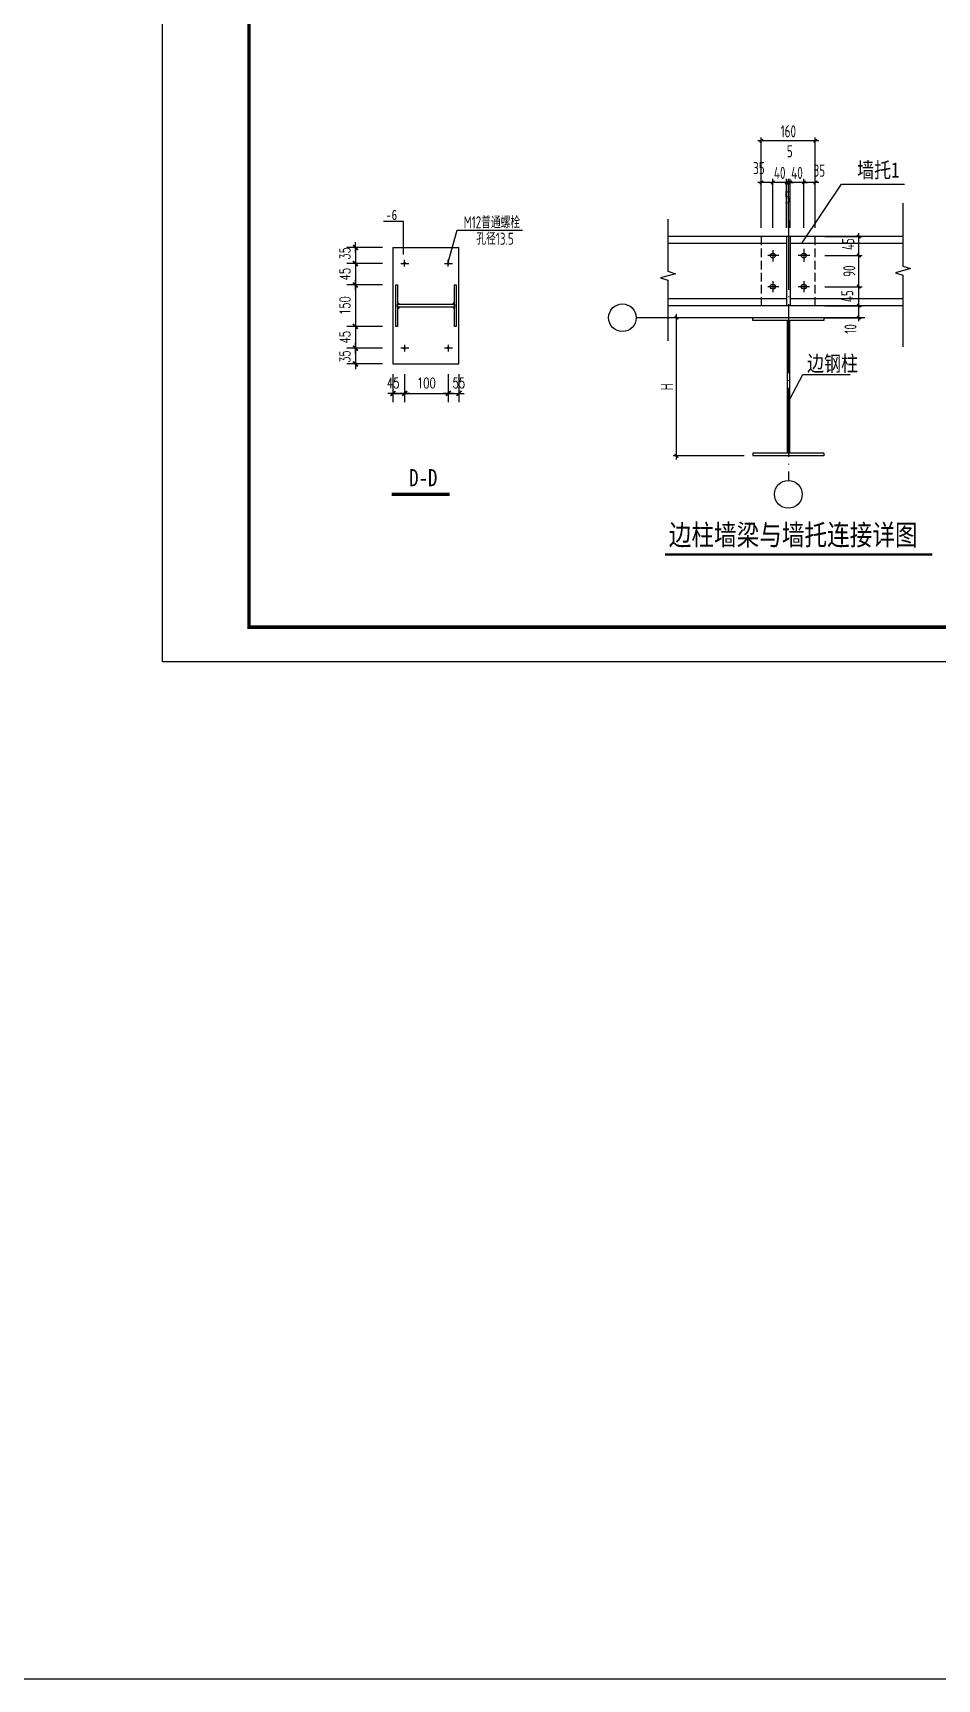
# Model space of a CAD drawing. Extents: x 2072855 to 2883818, y 17306032 to 17674225.
# Drawn here: x 2423709 to 2449881, y 17306032 to 17353666 of the extents above; entities that cross this region are included whole.
import ezdxf

# ---------------------------------------------------------------- set-up
doc = ezdxf.new("R2010")
doc.units = 0
doc.header["$LTSCALE"] = 1000
doc.header["$MEASUREMENT"] = 0
doc.linetypes.add('DASH', pattern=[0.35, 0.25, -0.1])
doc.linetypes.add('DOTE', pattern=[2.42, 2, -0.2, 0.02, -0.2])
doc.layers.get('Defpoints').update_dxf_attribs({"color": 250})
doc.layers.add('10', color=7, linetype='Continuous', lineweight=35)
for name, color, linetype in [('3T_WOOD', 21, 'Continuous'), ('DOTE', 1, 'DOTE'), ('OTHER', 7, 'Continuous'), ('PUB_DIM', 161, 'Continuous'), ('PUB_TEXT', 7, 'Continuous'), ('TK', 4, 'Continuous'), ('图层1', 8, 'Continuous'), ('水平支撑', 4, 'Continuous')]:
    doc.layers.add(name, color=color, linetype=linetype)
doc.styles.add('-宋体', font='', dxfattribs={"width": 0.8})
doc.styles.add('DIM_FONT', font='SIMPLEX', dxfattribs={"width": 0.7, "bigfont": 'GBCBIG'})
doc.styles.add('TSSD_Dimension', font='Tssdeng.shx', dxfattribs={"width": 0.7, "bigfont": 'hztxt.shx'})
doc.styles.add('TSSD_REIN', font='tssdeng.shx', dxfattribs={"width": 0.7, "bigfont": 'tssdchn.shx'})
doc.styles.get('-宋体').set_extended_font_data('SimSun')
doc.dimstyles.new('dimn', dxfattribs={"dimtxt": 300, "dimasz": 1, "dimexe": 250, "dimexo": 300, "dimgap": 150, "dimtad": 1, "dimdec": 0, "dimzin": 0, "dimdsep": 46, "dimtxsty": 'DIM_FONT', "dimblk": '_DIMX', "dimcen": 0, "dimdle": 100, "dimclrt": 7, "dimadec": 1, "dimazin": 0, "dimtfac": 1, "dimtdec": 0, "dimtix": 1, "dimtmove": 2, "dimatfit": 3, "dimldrblk": 'ARCHTICK', "dimfxl": 0, "dimtolj": 1, "dimtzin": 0, "dimarcsym": 0})
doc.dimstyles.new('TSSD_20_100', dxfattribs={"dimtxt": 350, "dimasz": 100, "dimexe": 100, "dimexo": 250, "dimgap": 100, "dimtad": 1, "dimdec": 0, "dimlfac": 0.2, "dimzin": 0, "dimdsep": 46, "dimtxsty": 'TSSD_Dimension', "dimblk": 'ARCHTICK', "dimblk1": 'ARCHTICK', "dimblk2": 'ARCHTICK', "dimcen": 0, "dimdle": 100, "dimclrt": 7, "dimadec": 0, "dimazin": 0, "dimtfac": 1, "dimtdec": 0, "dimtix": 1, "dimtmove": 2, "dimatfit": 3, "dimfxl": 0, "dimtolj": 1, "dimtzin": 0, "dimarcsym": 0})

# ---------------------------------------------------------------- blocks, each defined once
blk = doc.blocks.new('_ArchTick')
at = {"color": 0, "linetype": 'ByBlock', "const_width": 0.4}
blk.add_lwpolyline([(-0.5, -0.5), (0.5, 0.5)], dxfattribs=at)
blk = doc.blocks.new('*D216')
at = {"layer": 'Defpoints', "color": 0}
for p in [(2442337, 17345424), (2444545, 17345424), (2444545, 17341424)]:
    blk.add_point(p, dxfattribs=at)
at = {"layer": 'PUB_DIM', "color": 0, "lineweight": -2}
for p, q in [((2442337, 17341324), (2442337, 17345524)), ((2444295, 17345424), (2442237, 17345424)), ((2444295, 17341424), (2442237, 17341424))]:
    blk.add_line(p, q, dxfattribs=at)
at = {"layer": 'PUB_DIM', "color": 0, "lineweight": -2, "xscale": 100, "yscale": 100, "zscale": 100}
for p, rotation in [((2442337, 17345424), 90), ((2442337, 17341424), 270)]:
    blk.add_blockref('_ArchTick', p, dxfattribs=dict(at, rotation=rotation))
at = {"layer": 'PUB_DIM', "color": 7, "insert": (2442062, 17343424), "char_height": 350, "attachment_point": 5, "rotation": 90, "style": 'TSSD_Dimension'}
blk.add_mtext('\\A1;H', dxfattribs=at)
blk = doc.blocks.new('*D217')
at = {"layer": 'Defpoints', "color": 0}
for p in [(2445525, 17349340), (2445525, 17347773), (2445575, 17347773)]:
    blk.add_point(p, dxfattribs=at)
at = {"layer": 'PUB_DIM', "color": 0, "lineweight": -2}
for p, q in [((2445525, 17349340), (2445425, 17349340)), ((2445525, 17348023), (2445525, 17349440)), ((2445575, 17349340), (2445525, 17349340)), ((2445575, 17348023), (2445575, 17349440)), ((2445575, 17349340), (2445675, 17349340))]:
    blk.add_line(p, q, dxfattribs=at)
at = {"layer": 'PUB_DIM', "color": 0, "lineweight": -2, "xscale": 100, "yscale": 100, "zscale": 100}
blk.add_blockref('_ArchTick', (2445525, 17349340), dxfattribs=at)
at = {"layer": 'PUB_DIM', "color": 0, "lineweight": -2, "xscale": 100, "yscale": 100, "zscale": 100, "rotation": 180}
blk.add_blockref('_ArchTick', (2445575, 17349340), dxfattribs=at)
at = {"layer": 'PUB_DIM', "color": 7, "insert": (2445550, 17348908), "char_height": 350, "attachment_point": 5, "style": 'TSSD_Dimension'}
blk.add_mtext('\\A1;5', dxfattribs=at)
blk = doc.blocks.new('*D218')
at = {"layer": 'Defpoints', "color": 0}
for p in [(2446383, 17347773), (2447614, 17347773), (2446383, 17347223)]:
    blk.add_point(p, dxfattribs=at)
at = {"layer": 'PUB_DIM', "color": 0, "lineweight": -2}
for p, q in [((2447614, 17347123), (2447614, 17347873)), ((2446633, 17347773), (2447714, 17347773)), ((2446633, 17347223), (2447714, 17347223))]:
    blk.add_line(p, q, dxfattribs=at)
at = {"layer": 'PUB_DIM', "color": 0, "lineweight": -2, "xscale": 100, "yscale": 100, "zscale": 100}
for p, rotation in [((2447614, 17347773), 90), ((2447614, 17347223), 270)]:
    blk.add_blockref('_ArchTick', p, dxfattribs=dict(at, rotation=rotation))
at = {"layer": 'PUB_DIM', "color": 7, "insert": (2447306, 17347555), "char_height": 350, "attachment_point": 5, "rotation": 90, "style": 'TSSD_Dimension'}
blk.add_mtext('\\A1;45', dxfattribs=at)
blk = doc.blocks.new('*D219')
at = {"layer": 'Defpoints', "color": 0}
for p in [(2446025, 17349340), (2446025, 17347773), (2446356, 17347773)]:
    blk.add_point(p, dxfattribs=at)
at = {"layer": 'PUB_DIM', "color": 0, "lineweight": -2}
for p, q in [((2446456, 17349340), (2445925, 17349340)), ((2446025, 17348023), (2446025, 17349440)), ((2446356, 17348023), (2446356, 17349440))]:
    blk.add_line(p, q, dxfattribs=at)
at = {"layer": 'PUB_DIM', "color": 0, "lineweight": -2, "xscale": 100, "yscale": 100, "zscale": 100, "rotation": 180}
blk.add_blockref('_ArchTick', (2446025, 17349340), dxfattribs=at)
at = {"layer": 'PUB_DIM', "color": 0, "lineweight": -2, "xscale": 100, "yscale": 100, "zscale": 100}
blk.add_blockref('_ArchTick', (2446356, 17349340), dxfattribs=at)
at = {"layer": 'PUB_DIM', "color": 7, "insert": (2446471, 17349681), "char_height": 350, "attachment_point": 5, "style": 'TSSD_Dimension'}
blk.add_mtext('\\A1;35', dxfattribs=at)
blk = doc.blocks.new('*D220')
at = {"layer": 'Defpoints', "color": 0}
for p in [(2445625, 17349340), (2445625, 17347773), (2446025, 17347773)]:
    blk.add_point(p, dxfattribs=at)
at = {"layer": 'PUB_DIM', "color": 0, "lineweight": -2}
for p, q in [((2445625, 17349340), (2445525, 17349340)), ((2445625, 17348023), (2445625, 17349440)), ((2446025, 17349340), (2445625, 17349340)), ((2446025, 17348023), (2446025, 17349440)), ((2446025, 17349340), (2446125, 17349340))]:
    blk.add_line(p, q, dxfattribs=at)
at = {"layer": 'PUB_DIM', "color": 0, "lineweight": -2, "xscale": 100, "yscale": 100, "zscale": 100}
blk.add_blockref('_ArchTick', (2445625, 17349340), dxfattribs=at)
at = {"layer": 'PUB_DIM', "color": 0, "lineweight": -2, "xscale": 100, "yscale": 100, "zscale": 100, "rotation": 180}
blk.add_blockref('_ArchTick', (2446025, 17349340), dxfattribs=at)
at = {"layer": 'PUB_DIM', "color": 7, "insert": (2445825, 17349615), "char_height": 350, "attachment_point": 5, "style": 'TSSD_Dimension'}
blk.add_mtext('\\A1;40', dxfattribs=at)
blk = doc.blocks.new('*D221')
at = {"layer": 'Defpoints', "color": 0}
for p in [(2445125, 17349340), (2445125, 17347773), (2445525, 17347773)]:
    blk.add_point(p, dxfattribs=at)
at = {"layer": 'PUB_DIM', "color": 0, "lineweight": -2}
for p, q in [((2445125, 17349340), (2445025, 17349340)), ((2445125, 17348023), (2445125, 17349440)), ((2445525, 17349340), (2445125, 17349340)), ((2445525, 17348023), (2445525, 17349440)), ((2445525, 17349340), (2445625, 17349340))]:
    blk.add_line(p, q, dxfattribs=at)
at = {"layer": 'PUB_DIM', "color": 0, "lineweight": -2, "xscale": 100, "yscale": 100, "zscale": 100}
blk.add_blockref('_ArchTick', (2445125, 17349340), dxfattribs=at)
at = {"layer": 'PUB_DIM', "color": 0, "lineweight": -2, "xscale": 100, "yscale": 100, "zscale": 100, "rotation": 180}
blk.add_blockref('_ArchTick', (2445525, 17349340), dxfattribs=at)
at = {"layer": 'PUB_DIM', "color": 7, "insert": (2445325, 17349615), "char_height": 350, "attachment_point": 5, "style": 'TSSD_Dimension'}
blk.add_mtext('\\A1;40', dxfattribs=at)
blk = doc.blocks.new('*D222')
at = {"layer": 'Defpoints', "color": 0}
for p in [(2445575, 17349340), (2445575, 17347773), (2445625, 17347773)]:
    blk.add_point(p, dxfattribs=at)
at = {"layer": 'PUB_DIM', "color": 0, "lineweight": -2}
for p, q in [((2445575, 17349340), (2445475, 17349340)), ((2445575, 17348023), (2445575, 17349440)), ((2445625, 17349340), (2445575, 17349340)), ((2445625, 17348023), (2445625, 17349440)), ((2445625, 17349340), (2445725, 17349340))]:
    blk.add_line(p, q, dxfattribs=at)
at = {"layer": 'PUB_DIM', "color": 0, "lineweight": -2, "xscale": 100, "yscale": 100, "zscale": 100}
blk.add_blockref('_ArchTick', (2445575, 17349340), dxfattribs=at)
at = {"layer": 'PUB_DIM', "color": 0, "lineweight": -2, "xscale": 100, "yscale": 100, "zscale": 100, "rotation": 180}
blk.add_blockref('_ArchTick', (2445625, 17349340), dxfattribs=at)
at = {"layer": 'PUB_DIM', "color": 7, "insert": (2445617, 17350242), "char_height": 350, "attachment_point": 5, "style": 'TSSD_Dimension'}
blk.add_mtext('\\A1;5', dxfattribs=at)
blk = doc.blocks.new('*D223')
at = {"layer": 'Defpoints', "color": 0}
for p in [(2444793, 17349340), (2444793, 17347773), (2445125, 17347773)]:
    blk.add_point(p, dxfattribs=at)
at = {"layer": 'PUB_DIM', "color": 0, "lineweight": -2}
for p, q in [((2445225, 17349340), (2444693, 17349340)), ((2444793, 17348023), (2444793, 17349440)), ((2445125, 17348023), (2445125, 17349440))]:
    blk.add_line(p, q, dxfattribs=at)
at = {"layer": 'PUB_DIM', "color": 0, "lineweight": -2, "xscale": 100, "yscale": 100, "zscale": 100, "rotation": 180}
blk.add_blockref('_ArchTick', (2444793, 17349340), dxfattribs=at)
at = {"layer": 'PUB_DIM', "color": 0, "lineweight": -2, "xscale": 100, "yscale": 100, "zscale": 100}
blk.add_blockref('_ArchTick', (2445125, 17349340), dxfattribs=at)
at = {"layer": 'PUB_DIM', "color": 7, "insert": (2444724, 17349754), "char_height": 350, "attachment_point": 5, "style": 'TSSD_Dimension'}
blk.add_mtext('\\A1;35', dxfattribs=at)
blk = doc.blocks.new('*D232')
at = {"layer": 'Defpoints', "color": 0}
for p in [(2446383, 17347223), (2447614, 17347223), (2446383, 17346323)]:
    blk.add_point(p, dxfattribs=at)
at = {"layer": 'PUB_DIM', "color": 0, "lineweight": -2}
for p, q in [((2446633, 17347223), (2447714, 17347223)), ((2447614, 17346223), (2447614, 17347323)), ((2446633, 17346323), (2447714, 17346323))]:
    blk.add_line(p, q, dxfattribs=at)
at = {"layer": 'PUB_DIM', "color": 0, "lineweight": -2, "xscale": 100, "yscale": 100, "zscale": 100}
for p, rotation in [((2447614, 17347223), 90), ((2447614, 17346323), 270)]:
    blk.add_blockref('_ArchTick', p, dxfattribs=dict(at, rotation=rotation))
at = {"layer": 'PUB_DIM', "color": 7, "insert": (2447339, 17346773), "char_height": 350, "attachment_point": 5, "rotation": 90, "style": 'TSSD_Dimension'}
blk.add_mtext('\\A1;90', dxfattribs=at)
blk = doc.blocks.new('*D233')
at = {"layer": 'Defpoints', "color": 0}
for p in [(2446383, 17346323), (2447614, 17346323), (2446383, 17345773)]:
    blk.add_point(p, dxfattribs=at)
at = {"layer": 'PUB_DIM', "color": 0, "lineweight": -2}
for p, q in [((2447614, 17345673), (2447614, 17346423)), ((2446633, 17346323), (2447714, 17346323)), ((2446633, 17345773), (2447714, 17345773))]:
    blk.add_line(p, q, dxfattribs=at)
at = {"layer": 'PUB_DIM', "color": 0, "lineweight": -2, "xscale": 100, "yscale": 100, "zscale": 100}
for p, rotation in [((2447614, 17346323), 90), ((2447614, 17345773), 270)]:
    blk.add_blockref('_ArchTick', p, dxfattribs=dict(at, rotation=rotation))
at = {"layer": 'PUB_DIM', "color": 7, "insert": (2447280, 17346048), "char_height": 350, "attachment_point": 5, "rotation": 90, "style": 'TSSD_Dimension'}
blk.add_mtext('\\A1;45', dxfattribs=at)
blk = doc.blocks.new('*D234')
at = {"layer": 'Defpoints', "color": 0}
for p in [(2446383, 17345773), (2447614, 17345773), (2446383, 17345424)]:
    blk.add_point(p, dxfattribs=at)
at = {"layer": 'PUB_DIM', "color": 0, "lineweight": -2}
for p, q in [((2446633, 17345773), (2447714, 17345773)), ((2447614, 17345324), (2447614, 17345873)), ((2446633, 17345424), (2447714, 17345424))]:
    blk.add_line(p, q, dxfattribs=at)
at = {"layer": 'PUB_DIM', "color": 0, "lineweight": -2, "xscale": 100, "yscale": 100, "zscale": 100}
for p, rotation in [((2447614, 17345773), 90), ((2447614, 17345424), 270)]:
    blk.add_blockref('_ArchTick', p, dxfattribs=dict(at, rotation=rotation))
at = {"layer": 'PUB_DIM', "color": 7, "insert": (2447374, 17345100), "char_height": 350, "attachment_point": 5, "rotation": 90, "style": 'TSSD_Dimension'}
blk.add_mtext('\\A1;10', dxfattribs=at)
blk = doc.blocks.new('*D235')
at = {"layer": 'Defpoints', "color": 0}
for p in [(2444793, 17350543), (2444793, 17348535), (2446356, 17348535)]:
    blk.add_point(p, dxfattribs=at)
at = {"layer": 'PUB_DIM', "color": 0, "lineweight": -2}
for p, q in [((2446456, 17350543), (2444693, 17350543)), ((2444793, 17348785), (2444793, 17350643)), ((2446356, 17348785), (2446356, 17350643))]:
    blk.add_line(p, q, dxfattribs=at)
at = {"layer": 'PUB_DIM', "color": 0, "lineweight": -2, "xscale": 100, "yscale": 100, "zscale": 100, "rotation": 180}
blk.add_blockref('_ArchTick', (2444793, 17350543), dxfattribs=at)
at = {"layer": 'PUB_DIM', "color": 0, "lineweight": -2, "xscale": 100, "yscale": 100, "zscale": 100}
blk.add_blockref('_ArchTick', (2446356, 17350543), dxfattribs=at)
at = {"layer": 'PUB_DIM', "color": 7, "insert": (2445575, 17350818), "char_height": 350, "attachment_point": 5, "style": 'TSSD_Dimension'}
blk.add_mtext('\\A1;160', dxfattribs=at)
blk = doc.blocks.new('_DIMX')
blk.add_line((-150, 0), (150, 0))
at = {"const_width": 50}
blk.add_lwpolyline([(-70, -70), (70, 70)], dxfattribs=at)
blk = doc.blocks.new('*D155')
at = {"layer": 'Defpoints', "color": 0}
for p in [(2434128, 17346372), (2433043, 17345175), (2434128, 17345175)]:
    blk.add_point(p, dxfattribs=at)
at = {"layer": 'PUB_DIM', "color": 0, "lineweight": -2}
for p, q in [((2433828, 17346372), (2432793, 17346372)), ((2433043, 17346371), (2433043, 17345176)), ((2433828, 17345175), (2432793, 17345175))]:
    blk.add_line(p, q, dxfattribs=at)
for p, rotation in [((2433043, 17346372), 90), ((2433043, 17345175), 270)]:
    blk.add_blockref('_DIMX', p, dxfattribs=dict(at, rotation=rotation))
at = {"layer": 'PUB_DIM', "color": 7, "insert": (2432743, 17345774), "char_height": 300, "attachment_point": 5, "rotation": 90, "style": 'DIM_FONT'}
blk.add_mtext('\\A1;150', dxfattribs=at)
blk = doc.blocks.new('*D158')
at = {"layer": 'Defpoints', "color": 0}
for p in [(2434128, 17344544), (2433043, 17344090), (2434128, 17344090)]:
    blk.add_point(p, dxfattribs=at)
at = {"layer": 'PUB_DIM', "color": 0, "lineweight": -2}
for p, q in [((2433828, 17344544), (2432793, 17344544)), ((2433043, 17344543), (2433043, 17344091)), ((2433828, 17344090), (2432793, 17344090))]:
    blk.add_line(p, q, dxfattribs=at)
for p, rotation in [((2433043, 17344544), 90), ((2433043, 17344090), 270)]:
    blk.add_blockref('_DIMX', p, dxfattribs=dict(at, rotation=rotation))
at = {"layer": 'PUB_DIM', "color": 7, "insert": (2432743, 17344298), "char_height": 300, "attachment_point": 5, "rotation": 90, "style": 'DIM_FONT'}
blk.add_mtext('\\A1;35', dxfattribs=at)
blk = doc.blocks.new('*D162')
at = {"layer": 'Defpoints', "color": 0}
for p in [(2434128, 17345175), (2433043, 17344544), (2434128, 17344544)]:
    blk.add_point(p, dxfattribs=at)
at = {"layer": 'PUB_DIM', "color": 0, "lineweight": -2}
for p, q in [((2433828, 17345175), (2432793, 17345175)), ((2433043, 17345176), (2433043, 17345177)), ((2433043, 17345175), (2433043, 17344544)), ((2433828, 17344544), (2432793, 17344544)), ((2433043, 17344543), (2433043, 17344542))]:
    blk.add_line(p, q, dxfattribs=at)
for p, rotation in [((2433043, 17345175), 270), ((2433043, 17344544), 90)]:
    blk.add_blockref('_DIMX', p, dxfattribs=dict(at, rotation=rotation))
at = {"layer": 'PUB_DIM', "color": 7, "insert": (2432743, 17344859), "char_height": 300, "attachment_point": 5, "rotation": 90, "style": 'DIM_FONT'}
blk.add_mtext('\\A1;45', dxfattribs=at)
blk = doc.blocks.new('*D166')
at = {"layer": 'Defpoints', "color": 0}
for p in [(2434128, 17346993), (2433043, 17346372), (2434128, 17346372)]:
    blk.add_point(p, dxfattribs=at)
at = {"layer": 'PUB_DIM', "color": 0, "lineweight": -2}
for p, q in [((2433828, 17346993), (2432793, 17346993)), ((2433043, 17346994), (2433043, 17346995)), ((2433043, 17346993), (2433043, 17346372)), ((2433828, 17346372), (2432793, 17346372)), ((2433043, 17346371), (2433043, 17346370))]:
    blk.add_line(p, q, dxfattribs=at)
for p, rotation in [((2433043, 17346993), 270), ((2433043, 17346372), 90)]:
    blk.add_blockref('_DIMX', p, dxfattribs=dict(at, rotation=rotation))
at = {"layer": 'PUB_DIM', "color": 7, "insert": (2432743, 17346683), "char_height": 300, "attachment_point": 5, "rotation": 90, "style": 'DIM_FONT'}
blk.add_mtext('\\A1;45', dxfattribs=at)
blk = doc.blocks.new('*D167')
at = {"layer": 'Defpoints', "color": 0}
for p in [(2434128, 17347457), (2433043, 17346993), (2434128, 17346993)]:
    blk.add_point(p, dxfattribs=at)
at = {"layer": 'PUB_DIM', "color": 0, "lineweight": -2}
for p, q in [((2433828, 17347457), (2432793, 17347457)), ((2433043, 17347456), (2433043, 17346994)), ((2433828, 17346993), (2432793, 17346993))]:
    blk.add_line(p, q, dxfattribs=at)
for p, rotation in [((2433043, 17347457), 90), ((2433043, 17346993), 270)]:
    blk.add_blockref('_DIMX', p, dxfattribs=dict(at, rotation=rotation))
at = {"layer": 'PUB_DIM', "color": 7, "insert": (2432743, 17347285), "char_height": 300, "attachment_point": 5, "rotation": 90, "style": 'DIM_FONT'}
blk.add_mtext('\\A1;35', dxfattribs=at)
blk = doc.blocks.new('GeYuanFrame_73841647', base_point=(20.09, 4.53))
at = {"layer": 'TK'}
blk.add_lwpolyline([(20.09, 4.53), (20.09, 598.53), (966.09, 598.53), (966.09, 4.53)], close=True, dxfattribs=at)
at = {"layer": 'TK', "const_width": 1}
blk.add_lwpolyline([(45.09, 588.53), (956.09, 588.53), (956.09, 14.53), (45.09, 14.53)], close=True, dxfattribs=at)

msp = doc.modelspace()

# ---------------------------------------------------------------- linework, layer by layer
at = {"layer": '10', "color": 7, "const_width": 72, "elevation": 1120}
msp.add_lwpolyline([(2442008.6, 17338572.8), (2449744.9, 17338572.8)], dxfattribs=at)
at = {"layer": '3T_WOOD'}
msp.add_lwpolyline([(2072854.7, 17674225.2), (2883818.3, 17674225.2), (2883818.3, 17306031.6), (2072854.7, 17306031.6)], close=True, dxfattribs=at)
at = {"layer": 'DOTE'}
for p, q in [((2445575.3, 17348235.7), (2445575.3, 17340714.4)), ((2445125.3, 17347382.8), (2445125.3, 17347053.8)), ((2446025.3, 17347418.3), (2446025.3, 17347040.5)), ((2445295.7, 17347223), (2444980.3, 17347223)), ((2446197.5, 17347223), (2445859.9, 17347223)), ((2445125.3, 17346484.9), (2445125.3, 17346164.8)), ((2446025.3, 17346484.9), (2446025.3, 17346164.8)), ((2445295.7, 17346323), (2444980.3, 17346323)), ((2446188.6, 17346323), (2445859.9, 17346323))]:
    msp.add_line(p, q, dxfattribs=at)
at = {"layer": 'OTHER'}
for p, q in [((2448893.8, 17348742.3), (2448893.8, 17346916.6)), ((2442090.3, 17348272.2), (2442090.3, 17346768.5)), ((2448893.8, 17346916.6), (2449113.8, 17346846.6)), ((2442310.3, 17346698.5), (2441870.3, 17346578.5)), ((2441870.3, 17346578.5), (2442090.3, 17346508.5)), ((2442090.3, 17346768.5), (2442310.3, 17346698.5)), ((2442090.3, 17346508.5), (2442090.3, 17344755.8)), ((2449113.8, 17346846.6), (2448673.8, 17346726.6)), ((2448673.8, 17346726.6), (2448893.8, 17346656.6)), ((2448893.8, 17346656.6), (2448893.8, 17344581.9))]:
    msp.add_line(p, q, dxfattribs=at)
at = {"layer": 'PUB_DIM'}
for p, q in [((2447784.9, 17345424), (2441172.6, 17345424)), ((2447784.9, 17345424), (2441172.6, 17345424)), ((2444545.3, 17345344), (2444545.3, 17345424))]:
    msp.add_line(p, q, dxfattribs=at)
at = {"layer": '图层1'}
for p, q in [((2445972.3, 17347587.7), (2447109.9, 17349293)), ((2447109.9, 17349293), (2448938.3, 17349293)), ((2445525.3, 17347773), (2442090.3, 17347773)), ((2445525.3, 17347573), (2442090.3, 17347573)), ((2445525.3, 17347773), (2445525.3, 17345773)), ((2448893.8, 17347773), (2445625.3, 17347773)), ((2445625.3, 17347773), (2445625.3, 17345773)), ((2448893.8, 17347573), (2445625.3, 17347573)), ((2445525.3, 17345973), (2442090.3, 17345973)), ((2448893.8, 17345973), (2445625.3, 17345973)), ((2448893.8, 17345773), (2442090.3, 17345773)), ((2446605.3, 17345424), (2444545.3, 17345424)), ((2446605.3, 17345344), (2444545.3, 17345344)), ((2446356.4, 17345424), (2444793, 17345424)), ((2445545.3, 17345344), (2445545.3, 17341504)), ((2445605.3, 17345344), (2445605.3, 17341504)), ((2446605.3, 17345424), (2446605.3, 17345344)), ((2445606.7, 17343048.6), (2445994.9, 17343783.7)), ((2445994.9, 17343783.7), (2447363.9, 17343783.7)), ((2446605.3, 17341504), (2444545.3, 17341504)), ((2444545.3, 17341504), (2444545.3, 17341424)), ((2446605.3, 17341424), (2444545.3, 17341424)), ((2446605.3, 17341504), (2446605.3, 17341424))]:
    msp.add_line(p, q, dxfattribs=at)
at = {"layer": '图层1', "linetype": 'DASH'}
for p, q in [((2446356.4, 17347773), (2444793, 17347773)), ((2444793, 17347773), (2444793, 17345773)), ((2446356.4, 17345773), (2446356.4, 17347773))]:
    msp.add_line(p, q, dxfattribs=at)
at = {"layer": '图层1'}
for centre, radius in [((2445125.3, 17347223), 70), ((2446025.3, 17347223), 70), ((2445125.3, 17346323), 70), ((2446025.3, 17346323), 70), ((2440772.6, 17345424), 400), ((2445575.3, 17340314.4), 400)]:
    msp.add_circle(centre, radius, dxfattribs=at)
at = {"layer": '水平支撑'}
for p, q in [((2434435.2, 17348206), (2433853.4, 17348206)), ((2434435.2, 17347255.5), (2434435.2, 17348206)), ((2435721.7, 17346995.5), (2435988.7, 17347959.7)), ((2435988.7, 17347959.7), (2437878, 17347959.7)), ((2434128.3, 17347457.4), (2436040.5, 17347457.4)), ((2434128.3, 17347457.4), (2434128.4, 17344090)), ((2436040.5, 17344090), (2436040.5, 17347457.4)), ((2434357.5, 17346993.2), (2434589.2, 17346993.2)), ((2434468, 17346909.9), (2434468, 17347097.3)), ((2435621.3, 17346993.2), (2435853, 17346993.2)), ((2435731.8, 17346909.9), (2435731.8, 17347097.3)), ((2434261.3, 17345868.5), (2434318, 17345813.2)), ((2434261.3, 17345678.9), (2434318, 17345734.2)), ((2435864.8, 17345813.2), (2435914.2, 17345871.6)), ((2435864.8, 17345734.2), (2435914.2, 17345675.8)), ((2434357.5, 17344554.2), (2434589.2, 17344554.2)), ((2434468, 17344637.5), (2434468, 17344450.1)), ((2434468, 17344637.5), (2434468, 17344450.1)), ((2435621.3, 17344554.2), (2435853, 17344554.2)), ((2435731.8, 17344637.5), (2435731.8, 17344450.1)), ((2435731.8, 17344637.5), (2435731.8, 17344450.1)), ((2434128.3, 17344090), (2436040.5, 17344090))]:
    msp.add_line(p, q, dxfattribs=at)
at = {"layer": '水平支撑', "const_width": 39.8}
for points in [[(2434447.9, 17347003.6, 1), (2434488.1, 17347003.6, 1)], [(2435711.7, 17346993.2, 1), (2435751.9, 17346993.2, 1)], [(2434447.9, 17344543.8, -1), (2434488.1, 17344543.8, -1)], [(2434447.9, 17344543.8, -1), (2434488.1, 17344543.8, -1)], [(2435711.7, 17344554.2, -1), (2435751.9, 17344554.2, -1)], [(2435711.7, 17344554.2, -1), (2435751.9, 17344554.2, -1)]]:
    msp.add_lwpolyline(points, format="xyb", close=True, dxfattribs=at)
at = {"layer": '水平支撑'}
for points in [[(2434212, 17346372.4), (2434261.3, 17346372.4), (2434261.3, 17345174.9), (2434212, 17345174.9)], [(2435914.2, 17346372.4), (2435963.6, 17346372.4), (2435963.6, 17345174.9), (2435914.2, 17345174.9)], [(2434261.3, 17345813.2), (2435914.2, 17345813.2), (2435914.2, 17345734.2), (2434261.3, 17345734.2)]]:
    msp.add_lwpolyline(points, close=True, dxfattribs=at)
at = {"layer": '水平支撑', "const_width": 100}
msp.add_lwpolyline([(2434097.6, 17340313.5), (2435772.6, 17340313.5)], dxfattribs=at)

# ---------------------------------------------------------------- block references
at = {"layer": '3T_WOOD', "xscale": 100, "yscale": 100, "zscale": 100}
msp.add_blockref('GeYuanFrame_73841647', (2427464.7, 17335470.1), dxfattribs=at)

# ---------------------------------------------------------------- texts
at = {"layer": 'PUB_TEXT'}
for s, height, style, width, p in [('墙托1', 450, '-宋体', 0.8, (2447567.3, 17349475)), ('-6', 300, '-宋体', 0.8, (2433926.1, 17348250.7)), ('M12普通螺栓', 350, 'TSSD_REIN', 0.7, (2436180.1, 17348010.3)), ('孔径13.5', 350, 'TSSD_REIN', 0.7, (2436544.3, 17347535)), ('边钢柱', 450, '-宋体', 0.8, (2446117.1, 17343876.2)), ('D-D', 500, '-宋体', 0.8, (2434600.6, 17340545.3)), ('边柱墙梁与墙托连接详图', 600, '-宋体', 0.8, (2442113.7, 17338841))]:
    msp.add_text(s, height=height, dxfattribs=dict(at, style=style, width=width)).set_placement(p)

# ---------------------------------------------------------------- dimensions: what is measured, and where the dimension line sits
at = {"layer": 'PUB_DIM'}
for p1, p2, distance, text, dimstyle, picture, middle in [((2446356.4, 17348535.4), (2444793, 17348535.4), -2007.5, '160', 'TSSD_20_100', '*D235', (2445574.7, 17350817.8)), ((2445525.3, 17347773), (2445125.3, 17347773), -1566.8, '40', 'TSSD_20_100', '*D221', (2445325.3, 17349614.8)), ((2446025.3, 17347773), (2445625.3, 17347773), -1566.8, '40', 'TSSD_20_100', '*D220', (2445825.3, 17349614.8)), ((2434128.4, 17346993.2), (2434128.4, 17346372.4), -1085.4, '45', 'dimn', '*D166', (2432742.9, 17346682.8)), ((2446382.5, 17346323), (2446382.5, 17347223), -1231, '90', 'TSSD_20_100', '*D232', (2447338.5, 17346773)), ((2434128.4, 17346372.4), (2434128.4, 17345174.9), -1085.4, '150', 'dimn', '*D155', (2432742.9, 17345773.7)), ((2444545.3, 17341424), (2444545.3, 17345424), 2208.2, 'H', 'TSSD_20_100', '*D216', (2442062.1, 17343424)), ((2434128.4, 17345174.9), (2434128.4, 17344543.8), -1085.4, '45', 'dimn', '*D162', (2432742.9, 17344859.4))]:
    dim = msp.add_aligned_dim(p1=p1, p2=p2, distance=distance, text=text, dimstyle=dimstyle, dxfattribs=at)
    dim.commit()
    dim.dimension.update_dxf_attribs({"geometry": picture, "text_midpoint": middle})
for base, p1, p2, angle, text, dimstyle, picture, middle in [((2445575.3, 17349339.8), (2445625.3, 17347773), (2445575.3, 17347773), 180, '5', 'TSSD_20_100', '*D222', (2445617.2, 17350241.6)), ((2444793, 17349339.8), (2445125.3, 17347773), (2444793, 17347773), 180, '35', 'TSSD_20_100', '*D223', (2444724.5, 17349753.6)), ((2446025.3, 17349339.8), (2446356.4, 17347773), (2446025.3, 17347773), 180, '35', 'TSSD_20_100', '*D219', (2446470.7, 17349680.8)), ((2445525.3, 17349339.8), (2445575.3, 17347773), (2445525.3, 17347773), 180, '5', 'TSSD_20_100', '*D217', (2445550.3, 17348907.8)), ((2447613.5, 17347773), (2446382.5, 17347223), (2446382.5, 17347773), 90, '45', 'TSSD_20_100', '*D218', (2447305.6, 17347555.4)), ((2433042.9, 17346993.2), (2434128.4, 17347457.4), (2434128.4, 17346993.2), 270, '35', 'dimn', '*D167', (2432742.9, 17347285.4)), ((2447613.5, 17346323), (2446382.5, 17345773), (2446382.5, 17346323), 90, '45', 'TSSD_20_100', '*D233', (2447280.2, 17346048)), ((2447613.5, 17345773), (2446382.5, 17345424), (2446382.5, 17345773), 90, '10', 'TSSD_20_100', '*D234', (2447373.8, 17345099.8)), ((2433042.9, 17344090), (2434128.4, 17344543.8), (2434128.4, 17344090), 270, '35', 'dimn', '*D158', (2432742.9, 17344298))]:
    dim = msp.add_linear_dim(base=base, p1=p1, p2=p2, angle=angle, text=text, dimstyle=dimstyle, dxfattribs=at)
    dim.commit()
    dim.dimension.update_dxf_attribs({"geometry": picture, "text_midpoint": middle, "dimtype": 129})
for base, p1, p2, location, text in [((2434468, 17343234.6), (2434128.4, 17344090), (2434468, 17344090), (2434135.4, 17343534.6), '45'), ((2436040.5, 17343234.6), (2435731.8, 17344090), (2436040.5, 17344090), (2436036.8, 17343534.6), '55')]:
    msp.add_linear_dim(base=base, p1=p1, p2=p2, angle=0, location=location, text=text, dimstyle='dimn', dxfattribs=at).render()
msp.add_aligned_dim(p1=(2434468, 17344090), p2=(2435731.8, 17344090), distance=-855.3, text='100', dimstyle='dimn', dxfattribs=at).render()

doc.saveas('drawing.dxf')
